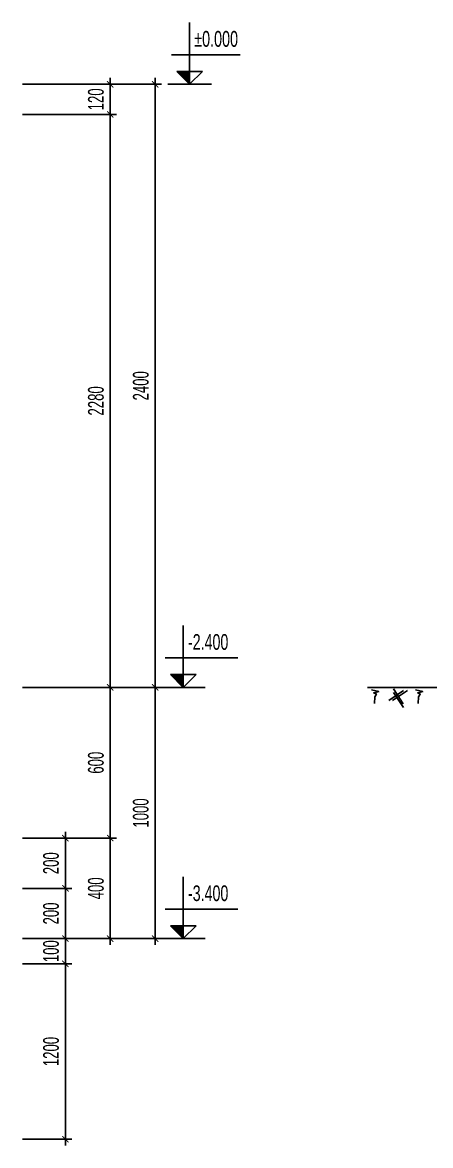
# Model space of a CAD drawing. Extents: x 195594 to 457145, y -254194 to -165094.
# Drawn here: x 354955 to 364708, y -216921 to -190104 of the extents above; entities that cross this region are included whole.
import ezdxf
from ezdxf.enums import TextEntityAlignment as Align

# ---------------------------------------------------------------- set-up
doc = ezdxf.new("R2010")
doc.units = 0
doc.header["$LTSCALE"] = 0.5
doc.header["$MEASUREMENT"] = 0
doc.layers.get('0').update_dxf_attribs({"linetype": 'CONTINUOUS'})
doc.layers.get('Defpoints').update_dxf_attribs({"linetype": 'CONTINUOUS'})
for name, color, linetype in [('CDC.02.DIM', 1, 'CONTINUOUS'), ('CDC.06.TEXT', 2, 'CONTINUOUS'), ('CDC.10.HATCH', 9, 'CONTINUOUS'), ('CDC.13.BEAM', 8, 'CONTINUOUS')]:
    doc.layers.add(name, color=color, linetype=linetype)
doc.styles.add('ARIAL', font='arial.ttf', dxfattribs={"width": 0.6})
doc.styles.add('ROMANS', font='arial.ttf', dxfattribs={"width": 0.55})
doc.dimstyles.new('150X25', dxfattribs={"dimscale": 150, "dimtxt": 2.5, "dimasz": 1, "dimexe": 1, "dimexo": 0, "dimgap": 1, "dimtad": 1, "dimdec": 0, "dimlfac": 0.166667, "dimdsep": 46, "dimtxsty": 'ARIAL', "dimblk": 'ARCHTICK', "dimcen": 1, "dimdle": 1, "dimclrd": 1, "dimclre": 1, "dimclrt": 2, "dimadec": 0, "dimazin": 0, "dimtfac": 0.00072, "dimtdec": 0, "dimtix": 1, "dimtmove": 2, "dimatfit": 3, "dimldrblk": 'ARCHTICK', "dimfxl": 1, "dimtolj": 1, "dimarcsym": 0})

# ---------------------------------------------------------------- blocks, each defined once
blk = doc.blocks.new('_ARCHTICK')
at = {"color": 0, "linetype": 'ByBlock', "const_width": 0.15}
blk.add_lwpolyline([(-0.5, -0.5), (0.5, 0.5)], dxfattribs=at)
blk = doc.blocks.new('*D71')
at = {"layer": 'CDC.02.DIM', "color": 1, "lineweight": -2, "transparency": 16777216}
for p, q in [((355982, -211980), (355982, -211830)), ((354955, -211980), (356132, -211980)), ((355982, -211980), (355982, -212580)), ((354955, -212580), (356132, -212580)), ((355982, -212580), (355982, -212730))]:
    blk.add_line(p, q, dxfattribs=at)
at = {"layer": 'Defpoints', "color": 0, "transparency": 16777216}
for p in [(354955, -211980), (354955, -212580), (355982, -212580)]:
    blk.add_point(p, dxfattribs=at)
at = {"layer": 'CDC.02.DIM', "color": 1, "lineweight": -2, "transparency": 16777216, "xscale": 150, "yscale": 150, "zscale": 150}
for p, rotation in [((355982, -211980), 270), ((355982, -212580), 90)]:
    blk.add_blockref('_ARCHTICK', p, dxfattribs=dict(at, rotation=rotation))
at = {"layer": 'CDC.02.DIM', "color": 2, "transparency": 16777216, "insert": (355640, -212280), "char_height": 375, "attachment_point": 5, "rotation": 90, "style": 'ARIAL'}
blk.add_mtext('\\A1;100', dxfattribs=at)
blk = doc.blocks.new('*D72')
at = {"layer": 'CDC.02.DIM', "color": 1, "lineweight": -2, "transparency": 16777216}
for p, q in [((355982, -212130), (355982, -210630)), ((354955, -210780), (356132, -210780)), ((354955, -211980), (356132, -211980))]:
    blk.add_line(p, q, dxfattribs=at)
at = {"layer": 'Defpoints', "color": 0, "transparency": 16777216}
for p in [(354955, -210780), (355982, -210780), (354955, -211980)]:
    blk.add_point(p, dxfattribs=at)
at = {"layer": 'CDC.02.DIM', "color": 1, "lineweight": -2, "transparency": 16777216, "xscale": 150, "yscale": 150, "zscale": 150}
for p, rotation in [((355982, -210780), 90), ((355982, -211980), 270)]:
    blk.add_blockref('_ARCHTICK', p, dxfattribs=dict(at, rotation=rotation))
at = {"layer": 'CDC.02.DIM', "color": 2, "transparency": 16777216, "insert": (355640, -211380), "char_height": 375, "attachment_point": 5, "rotation": 90, "style": 'ARIAL'}
blk.add_mtext('\\A1;200', dxfattribs=at)
blk = doc.blocks.new('*D73')
at = {"layer": 'CDC.02.DIM', "color": 1, "lineweight": -2, "transparency": 16777216}
for p, q in [((355982, -210930), (355982, -209430)), ((354955, -209580), (356132, -209580)), ((354955, -210780), (356132, -210780))]:
    blk.add_line(p, q, dxfattribs=at)
at = {"layer": 'Defpoints', "color": 0, "transparency": 16777216}
for p in [(354955, -209580), (355982, -209580), (354955, -210780)]:
    blk.add_point(p, dxfattribs=at)
at = {"layer": 'CDC.02.DIM', "color": 1, "lineweight": -2, "transparency": 16777216, "xscale": 150, "yscale": 150, "zscale": 150}
for p, rotation in [((355982, -209580), 90), ((355982, -210780), 270)]:
    blk.add_blockref('_ARCHTICK', p, dxfattribs=dict(at, rotation=rotation))
at = {"layer": 'CDC.02.DIM', "color": 2, "transparency": 16777216, "insert": (355640, -210180), "char_height": 375, "attachment_point": 5, "rotation": 90, "style": 'ARIAL'}
blk.add_mtext('\\A1;200', dxfattribs=at)
blk = doc.blocks.new('*D74')
at = {"layer": 'CDC.02.DIM', "color": 1, "lineweight": -2, "transparency": 16777216}
for p, q in [((357054, -206130), (357054, -192150)), ((354955, -192300), (357204, -192300)), ((354955, -205980), (357204, -205980))]:
    blk.add_line(p, q, dxfattribs=at)
at = {"layer": 'Defpoints', "color": 0, "transparency": 16777216}
for p in [(354955, -192300), (357054, -192300), (354955, -205980)]:
    blk.add_point(p, dxfattribs=at)
at = {"layer": 'CDC.02.DIM', "color": 1, "lineweight": -2, "transparency": 16777216, "xscale": 150, "yscale": 150, "zscale": 150}
for p, rotation in [((357054, -192300), 90), ((357054, -205980), 270)]:
    blk.add_blockref('_ARCHTICK', p, dxfattribs=dict(at, rotation=rotation))
at = {"layer": 'CDC.02.DIM', "color": 2, "transparency": 16777216, "insert": (356712, -199140), "char_height": 375, "attachment_point": 5, "rotation": 90, "style": 'ARIAL'}
blk.add_mtext('\\A1;2280', dxfattribs=at)
blk = doc.blocks.new('*D75')
at = {"layer": 'CDC.02.DIM', "color": 1, "lineweight": -2, "transparency": 16777216}
for p, q in [((357054, -212130), (357054, -209430)), ((354955, -209580), (357204, -209580)), ((354955, -211980), (357204, -211980))]:
    blk.add_line(p, q, dxfattribs=at)
at = {"layer": 'Defpoints', "color": 0, "transparency": 16777216}
for p in [(354955, -209580), (357054, -209580), (354955, -211980)]:
    blk.add_point(p, dxfattribs=at)
at = {"layer": 'CDC.02.DIM', "color": 1, "lineweight": -2, "transparency": 16777216, "xscale": 150, "yscale": 150, "zscale": 150}
for p, rotation in [((357054, -209580), 90), ((357054, -211980), 270)]:
    blk.add_blockref('_ARCHTICK', p, dxfattribs=dict(at, rotation=rotation))
at = {"layer": 'CDC.02.DIM', "color": 2, "transparency": 16777216, "insert": (356712, -210780), "char_height": 375, "attachment_point": 5, "rotation": 90, "style": 'ARIAL'}
blk.add_mtext('\\A1;400', dxfattribs=at)
blk = doc.blocks.new('*D79')
at = {"layer": 'CDC.02.DIM', "color": 1, "lineweight": -2, "transparency": 16777216}
for p, q in [((358126, -191430), (358126, -206130)), ((354955, -191580), (358276, -191580)), ((354955, -205980), (358276, -205980))]:
    blk.add_line(p, q, dxfattribs=at)
at = {"layer": 'Defpoints', "color": 0, "transparency": 16777216}
for p in [(354955, -191580), (354955, -205980), (358126, -205980)]:
    blk.add_point(p, dxfattribs=at)
at = {"layer": 'CDC.02.DIM', "color": 1, "lineweight": -2, "transparency": 16777216, "xscale": 150, "yscale": 150, "zscale": 150}
for p, rotation in [((358126, -191580), 90), ((358126, -205980), 270)]:
    blk.add_blockref('_ARCHTICK', p, dxfattribs=dict(at, rotation=rotation))
at = {"layer": 'CDC.02.DIM', "color": 2, "transparency": 16777216, "insert": (357785, -198780), "char_height": 375, "attachment_point": 5, "rotation": 90, "style": 'ARIAL'}
blk.add_mtext('\\A1;2400', dxfattribs=at)
blk = doc.blocks.new('*D80')
at = {"layer": 'CDC.02.DIM', "color": 1, "lineweight": -2, "transparency": 16777216}
for p, q in [((357054, -205830), (357054, -209730)), ((354955, -205980), (357204, -205980)), ((354955, -209580), (357204, -209580))]:
    blk.add_line(p, q, dxfattribs=at)
at = {"layer": 'Defpoints', "color": 0, "transparency": 16777216}
for p in [(354955, -205980), (354955, -209580), (357054, -209580)]:
    blk.add_point(p, dxfattribs=at)
at = {"layer": 'CDC.02.DIM', "color": 1, "lineweight": -2, "transparency": 16777216, "xscale": 150, "yscale": 150, "zscale": 150}
for p, rotation in [((357054, -205980), 90), ((357054, -209580), 270)]:
    blk.add_blockref('_ARCHTICK', p, dxfattribs=dict(at, rotation=rotation))
at = {"layer": 'CDC.02.DIM', "color": 2, "transparency": 16777216, "insert": (356712, -207780), "char_height": 375, "attachment_point": 5, "rotation": 90, "style": 'ARIAL'}
blk.add_mtext('\\A1;600', dxfattribs=at)
blk = doc.blocks.new('*D84')
at = {"layer": 'CDC.02.DIM', "color": 1, "lineweight": -2, "transparency": 16777216}
for p, q in [((354955, -212580), (356132, -212580)), ((355982, -212430), (355982, -216921)), ((354955, -216771), (356132, -216771))]:
    blk.add_line(p, q, dxfattribs=at)
at = {"layer": 'Defpoints', "color": 0, "transparency": 16777216}
for p in [(354955, -212580), (354955, -216771), (355982, -216771)]:
    blk.add_point(p, dxfattribs=at)
at = {"layer": 'CDC.02.DIM', "color": 1, "lineweight": -2, "transparency": 16777216, "xscale": 150, "yscale": 150, "zscale": 150}
for p, rotation in [((355982, -212580), 90), ((355982, -216771), 270)]:
    blk.add_blockref('_ARCHTICK', p, dxfattribs=dict(at, rotation=rotation))
at = {"layer": 'CDC.02.DIM', "color": 2, "transparency": 16777216, "insert": (355640, -214676), "char_height": 375, "attachment_point": 5, "rotation": 90, "style": 'ARIAL'}
blk.add_mtext('\\A1;1200', dxfattribs=at)
blk = doc.blocks.new('*D85')
at = {"layer": 'CDC.02.DIM', "color": 1, "lineweight": -2, "transparency": 16777216}
for p, q in [((358126, -205830), (358126, -212130)), ((354955, -205980), (358276, -205980)), ((354955, -211980), (358276, -211980))]:
    blk.add_line(p, q, dxfattribs=at)
at = {"layer": 'Defpoints', "color": 0, "transparency": 16777216}
for p in [(354955, -205980), (354955, -211980), (358126, -211980)]:
    blk.add_point(p, dxfattribs=at)
at = {"layer": 'CDC.02.DIM', "color": 1, "lineweight": -2, "transparency": 16777216, "xscale": 150, "yscale": 150, "zscale": 150}
for p, rotation in [((358126, -205980), 90), ((358126, -211980), 270)]:
    blk.add_blockref('_ARCHTICK', p, dxfattribs=dict(at, rotation=rotation))
at = {"layer": 'CDC.02.DIM', "color": 2, "transparency": 16777216, "insert": (357785, -208980), "char_height": 375, "attachment_point": 5, "rotation": 90, "style": 'ARIAL'}
blk.add_mtext('\\A1;1000', dxfattribs=at)
blk = doc.blocks.new('*D89')
at = {"layer": 'CDC.02.DIM', "color": 1, "lineweight": -2, "transparency": 16777216}
for p, q in [((357054, -191580), (357054, -191430)), ((354955, -191580), (357204, -191580)), ((357054, -192300), (357054, -191580)), ((354955, -192300), (357204, -192300)), ((357054, -192300), (357054, -192450))]:
    blk.add_line(p, q, dxfattribs=at)
at = {"layer": 'Defpoints', "color": 0, "transparency": 16777216}
for p in [(354955, -191580), (357054, -191580), (354955, -192300)]:
    blk.add_point(p, dxfattribs=at)
at = {"layer": 'CDC.02.DIM', "color": 1, "lineweight": -2, "transparency": 16777216, "xscale": 150, "yscale": 150, "zscale": 150}
for p, rotation in [((357054, -191580), 270), ((357054, -192300), 90)]:
    blk.add_blockref('_ARCHTICK', p, dxfattribs=dict(at, rotation=rotation))
at = {"layer": 'CDC.02.DIM', "color": 2, "transparency": 16777216, "insert": (356712, -191940), "char_height": 375, "attachment_point": 5, "rotation": 90, "style": 'ARIAL'}
blk.add_mtext('\\A1;120', dxfattribs=at)

msp = doc.modelspace()

# ---------------------------------------------------------------- linework, layer by layer
at = {"layer": 'CDC.06.TEXT'}
for p, q in [((358950, -191580.2), (358950, -190104.1)), ((360155.3, -190874), (358515, -190874)), ((358950, -191580.2), (358645.6, -191275.8)), ((359254.4, -191275.8), (358645.6, -191275.8)), ((358950, -191580.2), (359254.4, -191275.8)), ((359473.9, -191580.2), (358426.2, -191580.2)), ((358800, -205980.2), (358800, -204504.1)), ((360104.4, -205274), (358365, -205274)), ((358800, -205980.2), (358495.6, -205675.8)), ((359104.4, -205675.8), (358495.6, -205675.8)), ((358800, -205980.2), (359104.4, -205675.8)), ((359323.9, -205980.2), (358276.2, -205980.2)), ((358800, -211980.2), (358800, -210504.1)), ((360104.4, -211274), (358365, -211274)), ((358800, -211980.2), (358495.6, -211675.8)), ((359104.4, -211675.8), (358495.6, -211675.8)), ((358800, -211980.2), (359104.4, -211675.8)), ((359323.9, -211980.2), (358276.2, -211980.2))]:
    msp.add_line(p, q, dxfattribs=at)
at = {"layer": 'CDC.10.HATCH'}
for p, q in [((364063.4, -206058.2), (363708.9, -206297.6)), ((364153.2, -206053.5), (363798.7, -206292.8)), ((364054.9, -206370.4), (363819.9, -206013)), ((364058.5, -206460.2), (363823.5, -206102.8))]:
    msp.add_line(p, q, dxfattribs=at)
for points in [[(363295.3, -206038.7), (363471.5, -206078.3), (363352.5, -206113.5), (363414.2, -206139.9), (363374.6, -206210.4), (363365.8, -206364.4)], [(364344.6, -206038.7), (364520.8, -206078.3), (364401.9, -206113.5), (364463.5, -206139.9), (364423.9, -206210.4), (364415.1, -206364.4)]]:
    msp.add_lwpolyline(points, dxfattribs=at)
for points in [[(358645.6, -191275.8), (358950, -191580.2), (358950, -191275.8)], [(358495.6, -205675.8), (358800, -205980.2), (358800, -205675.8)], [(358495.6, -211675.8), (358800, -211980.2), (358800, -211675.8)]]:
    msp.add_solid(points, dxfattribs=at)
at = {"layer": 'CDC.13.BEAM'}
msp.add_line((368064.2, -205980.2), (363203.4, -205980.2), dxfattribs=at)

# ---------------------------------------------------------------- texts
at = {"layer": 'CDC.06.TEXT', "style": 'ROMANS', "width": 0.65}
for s, height, p in [('%%P0.000', 378, (359060.7, -190496)), ('-2.400', 375, (358910.7, -204896)), ('-3.400', 375, (358910.7, -210896))]:
    msp.add_text(s, height=height, dxfattribs=at).set_placement(p, align=Align.MIDDLE_LEFT)

# ---------------------------------------------------------------- dimensions: what is measured, and where the dimension line sits
at = {"layer": 'CDC.02.DIM'}
for base, p1, p2, picture, middle in [((358126.2, -205980.2), (354955.4, -191580.2), (354955.4, -205980.2), '*D79', (357784.8, -198780.2)), ((357053.9, -191580.2), (354955.4, -192300.2), (354955.4, -191580.2), '*D89', (356712.5, -191940.2)), ((357053.9, -192300.2), (354955.4, -205980.2), (354955.4, -192300.2), '*D74', (356712.5, -199140.2)), ((357053.9, -209580.2), (354955.4, -205980.2), (354955.4, -209580.2), '*D80', (356712.5, -207780.2)), ((358126.2, -211980.2), (354955.4, -205980.2), (354955.4, -211980.2), '*D85', (357784.8, -208980.2)), ((355981.6, -209580.2), (354955.4, -210780.2), (354955.4, -209580.2), '*D73', (355640.2, -210180.2)), ((357053.9, -209580.2), (354955.4, -211980.2), (354955.4, -209580.2), '*D75', (356712.5, -210780.2)), ((355981.6, -210780.2), (354955.4, -211980.2), (354955.4, -210780.2), '*D72', (355640.2, -211380.2)), ((355981.6, -212580.2), (354955.4, -211980.2), (354955.4, -212580.2), '*D71', (355640.2, -212280.2))]:
    dim = msp.add_linear_dim(base=base, p1=p1, p2=p2, angle=90, dimstyle='150X25', dxfattribs=at)
    dim.commit()
    dim.dimension.update_dxf_attribs({"geometry": picture, "text_midpoint": middle})
dim = msp.add_linear_dim(base=(355981.6, -216770.8), p1=(354955.4, -212580.2), p2=(354955.4, -216770.8), angle=90, text='1200', dimstyle='150X25', dxfattribs=at)
dim.commit()
dim.dimension.update_dxf_attribs({"geometry": '*D84', "text_midpoint": (355640.2, -214675.5)})

doc.saveas('drawing.dxf')
